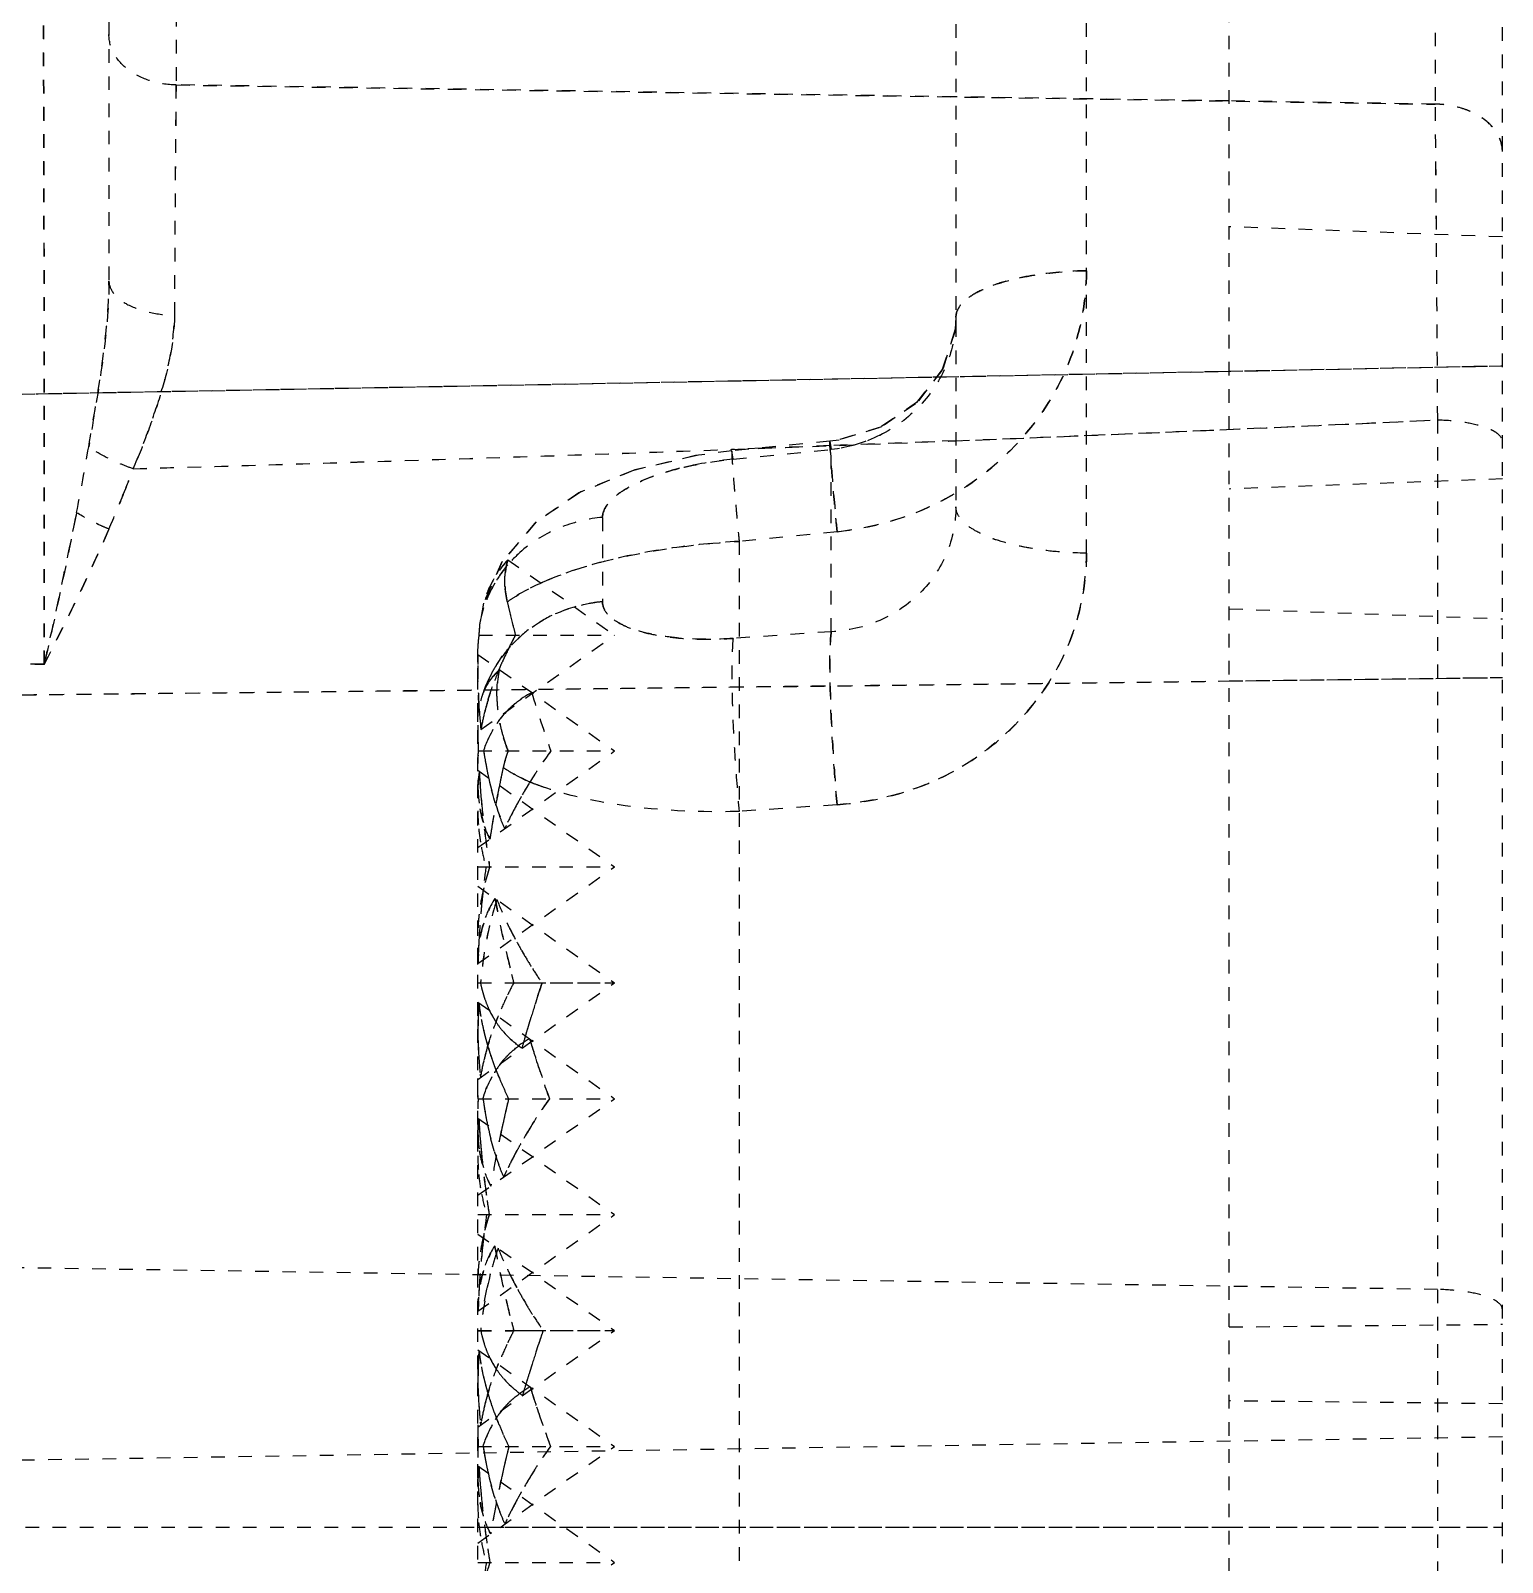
# Model space of a CAD drawing. Header units: millimetres. Extents: x 2089 to 2530, y 1631 to 2074.
# Drawn here: x 2415.06 to 2425.89, y 1901.31 to 1912.58 of the extents above; entities that cross this region are included whole.
import ezdxf

# ---------------------------------------------------------------- set-up
doc = ezdxf.new("R2010")
doc.units = ezdxf.units.MM
doc.linetypes.add('HIDDEN', pattern=[0.2, 0.1, -0.1])
doc.layers.add('DEFAULT_2', color=8, linetype='HIDDEN')

msp = doc.modelspace()

# ---------------------------------------------------------------- linework, layer by layer
at = {"layer": 'DEFAULT_2', "color": 8, "linetype": 'HIDDEN'}
for p, q in [((2425.891, 1788.503), (2425.891, 1954.599)), ((2423.881, 1794.841), (2423.881, 1948.067)), ((2415.64, 1921.042), (2415.64, 1910.736)), ((2422.832, 1908.734), (2422.832, 1920.394)), ((2421.871, 1920.025), (2421.871, 1909.075)), ((2416.134, 1918.71), (2416.134, 1912.179)), ((2425.397, 1918.763), (2425.397, 1912.037)), ((2421.871, 1912.091), (2416.134, 1912.18)), ((2416.134, 1912.179), (2425.397, 1912.037)), ((2423.881, 1912.061), (2421.871, 1912.091)), ((2425.397, 1912.038), (2423.881, 1912.061)), ((2425.891, 1911.061), (2423.881, 1911.136)), ((2421.871, 1910.471), (2421.866, 1910.382)), ((2421.866, 1910.382), (2421.777, 1910.095)), ((2421.777, 1910.095), (2421.589, 1909.847)), ((2423.881, 1910.073), (2425.891, 1910.113)), ((2421.589, 1909.847), (2421.324, 1909.664)), ((2425.415, 1909.715), (2425.414, 1866.436)), ((2421.324, 1909.664), (2421.011, 1909.566)), ((2420.222, 1909.487), (2419.956, 1909.452)), ((2420.944, 1909.557), (2420.222, 1909.487)), ((2420.44, 1909.506), (2420.222, 1909.498)), ((2420.232, 1909.425), (2420.222, 1909.487)), ((2420.232, 1909.425), (2420.954, 1909.496)), ((2420.945, 1909.525), (2420.44, 1909.506)), ((2421.011, 1909.566), (2420.944, 1909.557)), ((2420.944, 1909.557), (2420.954, 1909.496)), ((2421.871, 1909.561), (2420.945, 1909.525)), ((2420.954, 1908.156), (2420.954, 1909.496)), ((2419.956, 1909.452), (2419.491, 1909.34)), ((2419.491, 1909.34), (2419.098, 1909.178)), ((2425.891, 1909.281), (2423.881, 1909.206)), ((2419.098, 1909.178), (2418.78, 1908.96)), ((2418.774, 1908.956), (2418.531, 1908.669)), ((2419.271, 1908.997), (2419.271, 1908.377)), ((2420.997, 1908.891), (2420.276, 1908.821)), ((2420.276, 1908.821), (2420.276, 1879.59)), ((2418.534, 1908.674), (2418.396, 1908.366)), ((2418.528, 1908.665), (2418.396, 1908.366)), ((2418.575, 1908.686), (2419.359, 1908.131)), ((2418.396, 1908.366), (2418.37, 1908.228)), ((2423.881, 1908.325), (2425.891, 1908.251)), ((2418.361, 1908.131), (2419.359, 1908.131)), ((2418.377, 1907.437), (2419.359, 1908.131)), ((2420.954, 1908.156), (2420.232, 1908.107)), ((2418.354, 1880.331), (2418.354, 1908.032)), ((2418.354, 1907.989), (2419.359, 1907.279)), ((2418.354, 1907.964), (2418.354, 1907.989)), ((2406.294, 1907.942), (2415.164, 1907.917)), ((2415.164, 1907.917), (2413.866, 1907.921)), ((2418.354, 1907.94), (2418.354, 1907.915)), ((2423.881, 1907.794), (2425.891, 1907.819)), ((2418.354, 1906.568), (2419.359, 1907.279)), ((2418.357, 1907.279), (2419.359, 1907.279)), ((2418.354, 1907.137), (2419.359, 1906.426)), ((2420.997, 1906.883), (2420.276, 1906.834)), ((2418.354, 1905.715), (2419.359, 1906.426)), ((2418.354, 1906.426), (2419.359, 1906.426)), ((2418.354, 1906.284), (2419.359, 1905.573)), ((2418.352, 1905.574), (2418.618, 1905.574)), ((2418.354, 1904.862), (2419.359, 1905.573)), ((2418.354, 1905.573), (2419.359, 1905.573)), ((2418.618, 1905.574), (2418.687, 1905.574)), ((2418.354, 1905.431), (2419.359, 1904.72)), ((2418.354, 1904.82), (2418.354, 1904.87)), ((2418.354, 1904.82), (2418.354, 1904.87)), ((2418.354, 1904.793), (2418.354, 1904.82)), ((2418.354, 1904.77), (2418.354, 1904.82)), ((2418.354, 1904.77), (2418.354, 1904.793)), ((2418.356, 1904.72), (2418.354, 1904.77)), ((2418.354, 1904.01), (2419.359, 1904.72)), ((2418.354, 1904.72), (2419.359, 1904.72)), ((2418.354, 1904.578), (2419.359, 1903.868)), ((2418.354, 1903.157), (2419.359, 1903.868)), ((2418.354, 1903.868), (2419.359, 1903.868)), ((2418.354, 1903.725), (2419.359, 1903.015)), ((2425.415, 1903.317), (2406.294, 1903.609)), ((2418.367, 1903.386), (2418.366, 1903.366)), ((2423.881, 1903.041), (2425.891, 1903.061)), ((2418.354, 1902.304), (2419.359, 1903.015)), ((2418.354, 1903.015), (2419.359, 1903.015)), ((2418.355, 1903.015), (2418.619, 1903.015)), ((2418.619, 1903.015), (2418.687, 1903.015)), ((2418.354, 1902.873), (2419.359, 1902.162)), ((2425.891, 1902.476), (2423.881, 1902.497)), ((2425.891, 1902.232), (2406.796, 1901.931)), ((2418.354, 1901.451), (2419.359, 1902.162)), ((2418.354, 1902.162), (2419.359, 1902.162)), ((2418.354, 1902.02), (2419.359, 1901.309)), ((2412.826, 1901.567), (2425.891, 1901.567)), ((2412.826, 1901.567), (2418.354, 1901.567)), ((2418.354, 1901.567), (2418.405, 1901.567)), ((2418.405, 1901.567), (2418.448, 1901.567)), ((2418.448, 1901.567), (2418.554, 1901.567)), ((2418.554, 1901.567), (2423.881, 1901.567)), ((2423.881, 1901.567), (2425.891, 1901.567)), ((2418.354, 1900.599), (2419.359, 1901.309)), ((2418.354, 1901.309), (2419.359, 1901.309))]:
    msp.add_line(p, q, dxfattribs=at)
for points in [[(2421.871, 1910.471), (2421.864, 1910.363), (2421.768, 1910.077), (2421.573, 1909.832), (2421.304, 1909.655), (2420.989, 1909.563), (2420.944, 1909.557)], [(2419.977, 1909.455), (2419.509, 1909.346), (2419.112, 1909.185), (2418.784, 1908.964), (2418.534, 1908.674)]]:
    msp.add_lwpolyline(points, dxfattribs=at)
for centre, radius, start, end in [((2927.253, 1907.734), 511.139, 179.50163, 179.69158), ((2850.124, 1908.276), 434.008, 179.48472, 179.70854), ((1788.818, 1906.087), 636.608, 0.326538, 0.535569), ((1890.07, 1906.855), 535.353, 0.30612, 0.5547), ((2315.336, 7402.631), 5493.631, 270.953926, 271.153111), ((2315.388, 7398.852), 5489.851, 270.969775, 271.13238), ((2401.344, 2423.681), 514.53, 271.61199, 272.68138), ((2408.343, 2265.872), 356.566, 272.49445, 272.74423), ((2401.097, 2432.762), 523.613, 272.27376, 272.4918), ((2395.37, 1912.968), 20.415, 348.8852, 350.2675), ((2395.483, 1912.947), 20.3, 348.8826, 350.2728), ((2399.518, 2480.737), 571.614, 271.63404, 272.07564), ((2408.743, 1911.954), 7.538, 338.3788, 339.8278), ((2408.767, 1911.945), 7.512, 338.3759, 339.8303), ((2407.375, 1912.5), 9.01, 336.5321, 338.3604), ((2407.389, 1912.495), 8.996, 336.5243, 338.3557), ((2419.165, 1908.143), 0.801, 137.4234, 149.8616), ((2419.308, 1908.021), 0.965, 130.9988, 141.8083), ((2419.287, 1908.037), 0.938, 141.7633, 149.5757), ((2419.259, 1908.054), 0.906, 149.5626, 168.911), ((2419.149, 1908.154), 0.782, 149.9473, 164.2974), ((2428.423, 1910.653), 10.112, 193.0123, 193.4876), ((2428.108, 1910.581), 9.789, 193.0136, 193.9968), ((2421.559, 1907.898), 3.207, 174.1029, 174.68), ((2428.082, 1910.575), 9.762, 193.5091, 194.4974), ((2419.016, 1908.029), 0.662, 171.082, 174.0176), ((2421.471, 1907.907), 3.118, 174.6873, 175.8724), ((2421.487, 1907.906), 3.134, 175.2773, 175.8691), ((2421.454, 1907.909), 3.101, 174.6853, 175.2813), ((2421.283, 1906.702), 3.013, 151.6834, 153.9339), ((2421.262, 1906.713), 2.989, 152.1854, 153.9395), ((2419.322, 1907.395), 0.978, 127.676, 138.1637), ((2428.365, 1910.646), 10.054, 194.0057, 194.486), ((2421.359, 1906.662), 3.099, 151.6962, 152.1931), ((2418.997, 1908.03), 0.643, 173.9786, 176.9392), ((2418.983, 1908.032), 0.629, 173.934, 179.966), ((2418.969, 1908.032), 0.615, 176.9729, 180.0057), ((2418.953, 1907.955), 0.6, 176.8162, 180.0076), ((2420.747, 1907.932), 2.393, 178.6361, 179.8052), ((2419.336, 1907.381), 0.998, 138.1143, 145.863), ((2421.053, 1906.814), 2.757, 153.9206, 157.0245), ((2421.104, 1906.79), 2.813, 153.938, 155.8236), ((2422.154, 1907.92), 3.801, 179.3279, 180.0664), ((2419.293, 1907.407), 0.948, 149.0643, 151.9795), ((2419.317, 1907.393), 0.975, 145.8658, 149.0647), ((2418.854, 1907.506), 0.504, 132.7067, 135.845), ((2420.972, 1906.85), 2.669, 155.8296, 157.0273), ((2381.85, 5199.131), 3291.606, 270.455218, 270.766628), ((2367.11, 6486.881), 4579.439, 270.534263, 270.71031), ((2418.84, 1907.52), 0.484, 135.838, 140.5142), ((2418.898, 1907.502), 0.544, 156.5385, 164.6113), ((2420.36, 1907.07), 2.017, 163.0384, 165.9246), ((2428.594, 1910.711), 10.292, 196.9606, 199.482), ((2422.378, 1907.854), 4.023, 183.7788, 185.9431), ((2420.143, 1907.124), 1.794, 165.9033, 169.9359), ((2419.074, 1907.086), 0.702, 137.7703, 148.0594), ((2419.068, 1907.091), 0.694, 132.722, 137.7308), ((2423.883, 1907.47), 5.529, 180.0057, 181.319), ((2423.702, 1907.469), 5.349, 179.9977, 180.3476), ((2423.858, 1907.47), 5.504, 180.3475, 180.6637), ((2420.05, 1907.142), 1.699, 169.1183, 169.9805), ((2419.683, 1907.724), 1.192, 191.6921, 196.6633), ((2423.985, 1907.472), 5.632, 180.6639, 181.3119), ((2424.176, 1907.476), 5.822, 181.3125, 181.9454), ((2419.76, 1907.746), 1.272, 196.6306, 198.6358), ((2419.812, 1907.764), 1.327, 198.6411, 201.4436), ((2419.665, 1907.185), 1.312, 177.2816, 178.6226), ((2419.641, 1907.186), 1.287, 177.2676, 179.9824), ((2419.617, 1907.187), 1.264, 178.6211, 179.9952), ((2419.717, 1907.183), 1.364, 175.9733, 177.2796), ((2421.477, 1907.743), 3.115, 188.5668, 190.0937), ((2419.367, 1906.977), 0.845, 162.0506, 167.7131), ((2419.396, 1906.969), 0.876, 162.1009, 164.8599), ((2419.449, 1906.951), 0.932, 159.4495, 162.1022), ((2421.941, 1905.051), 3.777, 143.8582, 147.7107), ((2421.961, 1905.037), 3.801, 143.8587, 146.5474), ((2424.82, 1907.506), 6.468, 183.3398, 184.0504), ((2425.026, 1907.52), 6.673, 183.3573, 185.3201), ((2421.255, 1907.703), 2.889, 190.0993, 191.2534), ((2421.074, 1907.667), 2.705, 191.2508, 192.704), ((2428.005, 1905.106), 9.684, 167.7716, 168.8501), ((2427.963, 1905.115), 9.641, 168.145, 168.6317), ((2428.18, 1905.069), 9.863, 167.777, 168.1455), ((2419.338, 1906.984), 0.816, 164.8533, 167.7514), ((2419.269, 1908.304), 1.361, 243.0608, 246.6774), ((2421.746, 1905.179), 3.543, 147.3872, 148.2589), ((2421.819, 1905.132), 3.63, 146.561, 147.3875), ((2419.535, 1907.047), 1.181, 179.974, 183.4997), ((2419.425, 1907.04), 1.071, 183.4898, 187.8236), ((2425.048, 1907.522), 6.696, 184.0499, 184.664), ((2425.277, 1907.541), 6.926, 184.6641, 185.298), ((2427.57, 1905.192), 9.24, 168.853, 169.9603), ((2427.558, 1905.195), 9.229, 168.8518, 169.9607), ((2427.788, 1905.15), 9.463, 168.6326, 168.8561), ((2421.603, 1905.266), 3.376, 147.7328, 151.1048), ((2421.622, 1905.255), 3.398, 148.2514, 150.1882), ((2419.361, 1908.514), 1.59, 246.621, 248.049), ((2419.438, 1908.706), 1.796, 248.0693, 250.4931), ((2425.679, 1907.58), 7.33, 185.311, 187.1553), ((2425.644, 1907.576), 7.294, 185.3069, 187.1601), ((2421.307, 1905.431), 3.037, 151.1123, 155.1246), ((2421.402, 1905.379), 3.145, 151.1304, 152.297), ((2421.495, 1905.328), 3.251, 150.1955, 151.1318), ((2419.697, 1906.839), 1.343, 180.0771, 185.635), ((2427.133, 1905.269), 8.797, 169.9577, 171.0971), ((2427.271, 1905.246), 8.937, 169.9632, 170.4822), ((2421.245, 1905.461), 2.968, 152.2851, 154.665), ((2419.931, 1906.862), 1.578, 185.6303, 190.659), ((2426.253, 1907.653), 7.908, 187.1634, 188.9266), ((2426.233, 1907.65), 7.888, 187.1568, 188.9247), ((2427.029, 1905.286), 8.691, 170.4818, 171.1016), ((2421.117, 1905.522), 2.826, 154.6802, 155.1933), ((2420.198, 1906.912), 1.85, 190.6528, 195.2367), ((2426.053, 1905.424), 7.705, 172.529, 173.8516), ((2420.517, 1905.758), 2.181, 162.1752, 162.7887), ((2420.359, 1905.806), 2.016, 162.7455, 166.6461), ((2425.213, 1905.509), 6.861, 174.2489, 176.3641), ((2425.685, 1905.464), 7.335, 173.8577, 174.3952), ((2425.709, 1905.462), 7.359, 173.8587, 174.2692), ((2420.203, 1905.844), 1.855, 166.6898, 167.4471), ((2427.288, 1907.83), 8.959, 190.5228, 193.2201), ((2427.175, 1907.808), 8.843, 190.5184, 191.8767), ((2425.188, 1905.511), 6.836, 174.3779, 176.3664), ((2420.677, 1905.471), 2.297, 162.517, 166.7991), ((2420.437, 1905.544), 2.046, 161.7482, 162.4434), ((2420.997, 1907.182), 2.694, 201.7238, 205.6489), ((2421.21, 1905.346), 2.845, 166.8026, 170.9901), ((2427.505, 1907.878), 9.181, 191.8758, 193.1993), ((2421.198, 1907.276), 2.917, 205.6063, 206.3116), ((2421.454, 1907.407), 3.204, 206.3836, 210.5402), ((2421.334, 1907.344), 3.069, 206.3289, 208.6555), ((2424.423, 1905.559), 6.07, 176.363, 178.5166), ((2424.492, 1905.555), 6.139, 176.6074, 177.8817), ((2424.772, 1905.54), 6.42, 176.3849, 176.6151), ((2421.527, 1907.449), 3.288, 208.6505, 210.5426), ((2419.554, 1905.782), 1.201, 179.9685, 181.0339), ((2419.546, 1905.782), 1.192, 179.9781, 183.1477), ((2419.532, 1905.781), 1.179, 181.0178, 183.1573), ((2424.162, 1905.568), 5.808, 177.8878, 178.5373), ((2421.856, 1905.243), 3.498, 170.9724, 174.5783), ((2427.782, 1907.942), 9.465, 193.1986, 194.4973), ((2427.745, 1907.933), 9.426, 193.1969, 194.1139), ((2421.7, 1907.551), 3.489, 210.5266, 212.4744), ((2427.866, 1907.964), 9.552, 194.1128, 194.4945), ((2421.869, 1907.659), 3.69, 212.4735, 214.4229), ((2419.265, 1905.748), 0.909, 191.0941, 195.915), ((2421.271, 1904.181), 2.996, 152.3177, 154.4911), ((2428.985, 1902.19), 10.708, 161.9242, 163.3797), ((2429.054, 1902.168), 10.781, 161.5869, 162.4808), ((2429.083, 1902.158), 10.81, 161.5871, 161.9264), ((2423.081, 1905.149), 4.727, 176.6543, 180.0661), ((2422.814, 1905.162), 4.46, 176.6135, 177.7992), ((2419.951, 1905.598), 1.599, 186.1955, 190.5158), ((2419.201, 1905.73), 0.842, 195.9272, 200.1528), ((2419.149, 1905.711), 0.787, 200.1506, 205.0648), ((2421.038, 1904.292), 2.738, 154.4748, 157.7013), ((2428.958, 1902.198), 10.679, 162.4801, 163.3808), ((2423.222, 1905.147), 4.868, 177.8096, 180.0355), ((2423.242, 1905.298), 4.888, 179.9831, 181.6922), ((2420.164, 1905.637), 1.815, 190.497, 193.8224), ((2419.114, 1905.695), 0.749, 205.0847, 208.523), ((2419.093, 1905.683), 0.724, 208.5205, 213.1106), ((2419.073, 1905.67), 0.701, 213.1098, 220.2599), ((2420.35, 1905.682), 2.007, 193.8117, 196.44), ((2420.295, 1905.668), 1.95, 193.8024, 194.7516), ((2420.381, 1905.691), 2.039, 194.7571, 196.4274), ((2428.805, 1902.244), 10.52, 163.381, 164.2936), ((2428.757, 1902.257), 10.47, 163.8419, 164.2945), ((2428.842, 1902.233), 10.559, 163.3815, 163.8419), ((2422.765, 1905.284), 4.412, 181.6892, 183.5245), ((2420.334, 1904.542), 1.989, 163.7759, 166.7917), ((2420.586, 1905.753), 2.253, 196.4659, 200.3904), ((2420.53, 1905.735), 2.195, 196.4388, 198.9186), ((2428.228, 1908.065), 9.927, 197.0056, 199.6885), ((2428.203, 1908.057), 9.901, 197.0057, 197.2916), ((2428.217, 1908.062), 9.916, 197.2917, 197.9045), ((2422.3, 1905.255), 3.945, 183.5224, 185.5144), ((2420.117, 1904.592), 1.767, 166.774, 170.7533), ((2420.681, 1905.786), 2.354, 198.9068, 200.3411), ((2419.08, 1904.543), 0.708, 140.5564, 149.4883), ((2420.904, 1905.871), 2.593, 200.3815, 204.3482), ((2420.777, 1905.822), 2.457, 200.3478, 201.3099), ((2419.068, 1904.552), 0.694, 134.2032, 140.5193), ((2428.241, 1908.069), 9.942, 197.9038, 199.6868), ((2420.858, 1905.853), 2.543, 201.31, 202.292), ((2420.986, 1905.906), 2.681, 202.3011, 204.3154), ((2419.686, 1904.645), 1.332, 176.7501, 178.8874), ((2419.706, 1904.644), 1.352, 176.7582, 177.816), ((2421.472, 1905.16), 3.111, 188.1232, 189.3513), ((2427.937, 1902.467), 9.624, 166.4568, 167.7921), ((2421.151, 1905.981), 2.863, 204.3122, 206.1244), ((2428.101, 1902.428), 9.792, 166.4624, 166.7571), ((2421.928, 1902.53), 3.753, 144.2922, 148.0732), ((2421.978, 1902.496), 3.813, 144.3098, 146.8371), ((2419.646, 1904.646), 1.292, 177.8077, 179.9884), ((2419.626, 1904.646), 1.273, 178.8956, 179.9969), ((2421.25, 1905.123), 2.887, 189.3491, 190.8214), ((2427.978, 1902.457), 9.666, 166.7568, 167.1884), ((2419.542, 1904.511), 1.189, 179.9695, 183.7633), ((2424.671, 1904.914), 6.319, 183.0966, 185.1701), ((2424.412, 1904.898), 6.059, 183.0802, 183.6469), ((2424.615, 1904.911), 6.263, 183.6478, 184.3584), ((2421.044, 1905.084), 2.677, 190.8219, 192.3376), ((2427.442, 1902.574), 9.118, 167.7916, 169.2423), ((2427.475, 1902.567), 9.151, 167.7937, 169.1628), ((2427.735, 1902.512), 9.417, 167.6102, 167.7994), ((2427.836, 1902.489), 9.52, 167.1884, 167.6097), ((2421.613, 1902.726), 3.381, 148.0742, 151.5781), ((2421.674, 1902.69), 3.452, 147.8381, 150.4746), ((2421.834, 1902.591), 3.641, 146.8482, 147.8531), ((2419.427, 1904.503), 1.074, 183.757, 188.1369), ((2424.873, 1904.931), 6.521, 184.3591, 185.1593), ((2421.506, 1902.786), 3.258, 150.4891, 151.6059), ((2425.26, 1904.967), 6.91, 185.1683, 187.1282), ((2425.224, 1904.963), 6.873, 185.1631, 187.1335), ((2426.936, 1902.67), 8.602, 169.1601, 170.5803), ((2421.307, 1902.893), 3.033, 151.5877, 155.6238), ((2421.289, 1902.901), 3.013, 152.3208, 154.6152), ((2421.424, 1902.831), 3.165, 151.6078, 152.3339), ((2419.964, 1904.326), 1.612, 185.8132, 190.9814), ((2421.139, 1902.973), 2.847, 154.6267, 155.6911), ((2425.897, 1905.048), 7.552, 187.1423, 188.9949), ((2425.717, 1905.023), 7.37, 187.1216, 188.2102), ((2420.247, 1904.381), 1.9, 190.9744, 195.6711), ((2426.087, 1905.076), 7.744, 188.2077, 188.9785), ((2420.367, 1903.257), 2.024, 163.0624, 166.9534), ((2425.885, 1902.831), 7.538, 172.0959, 173.1605), ((2420.526, 1903.21), 2.189, 162.5266, 163.1057), ((2425.52, 1902.875), 7.171, 173.1618, 174.0159), ((2425.536, 1902.873), 7.188, 173.1631, 173.9251), ((2420.211, 1903.294), 1.863, 166.9975, 167.7048), ((2424.994, 1902.929), 6.643, 173.9063, 176.0496), ((2424.977, 1902.93), 6.625, 173.9996, 176.0512), ((2426.907, 1905.223), 8.577, 190.649, 193.4766), ((2426.792, 1905.2), 8.46, 190.644, 192.0686), ((2420.305, 1902.981), 1.912, 160.4865, 161.8332), ((2421.055, 1904.658), 2.755, 202.1378, 205.6282), ((2420.536, 1902.908), 2.154, 161.8906, 165.8709), ((2424.226, 1902.981), 5.873, 176.0476, 178.2705), ((2427.127, 1905.272), 8.802, 192.0675, 193.4536), ((2421.254, 1904.752), 2.975, 205.5958, 206.5851), ((2421.519, 1904.889), 3.273, 206.6475, 210.6805), ((2421.394, 1904.822), 3.132, 206.5945, 208.6939), ((2424.319, 1902.976), 5.966, 176.2457, 177.5211), ((2421.583, 1904.925), 3.347, 208.6925, 210.6674), ((2419.59, 1903.234), 1.237, 179.9963, 181.1813), ((2419.552, 1903.234), 1.198, 179.9708, 183.5976), ((2419.533, 1903.233), 1.179, 181.1712, 183.6133), ((2423.985, 1902.991), 5.631, 177.5264, 178.2916), ((2421.635, 1902.682), 3.277, 170.3374, 174.1661), ((2427.408, 1905.339), 9.092, 193.4529, 194.8114), ((2427.369, 1905.329), 9.052, 193.4509, 194.4042), ((2421.756, 1905.028), 3.549, 210.667, 212.473), ((2427.494, 1905.361), 9.18, 194.4029, 194.8083), ((2421.922, 1905.134), 3.745, 212.4737, 214.4584), ((2419.263, 1903.197), 0.906, 191.5936, 196.5204), ((2419.199, 1903.178), 0.84, 196.5353, 200.6544), ((2421.304, 1901.615), 3.028, 152.4737, 154.6345), ((2428.62, 1899.657), 10.346, 161.4393, 162.9129), ((2428.691, 1899.633), 10.421, 161.0666, 161.987), ((2428.719, 1899.624), 10.45, 161.0668, 161.4417), ((2422.851, 1902.583), 4.497, 176.3874, 180.0598), ((2422.574, 1902.597), 4.221, 176.3364, 177.6182), ((2419.984, 1903.05), 1.632, 186.4625, 190.6742), ((2419.149, 1903.159), 0.787, 200.6511, 205.555), ((2419.113, 1903.142), 0.747, 205.5719, 209.5666), ((2421.072, 1901.725), 2.771, 154.6196, 157.7621), ((2428.594, 1899.665), 10.318, 161.9863, 162.914), ((2422.998, 1902.58), 4.644, 177.6347, 180.0259), ((2423.013, 1902.74), 4.659, 179.9818, 181.7737), ((2420.198, 1903.09), 1.85, 190.6569, 193.9394), ((2419.093, 1903.131), 0.723, 209.5714, 213.3404), ((2419.074, 1903.119), 0.701, 213.334, 220.7157), ((2428.44, 1899.712), 10.158, 162.9142, 163.8546), ((2428.475, 1899.702), 10.194, 162.9147, 163.4211), ((2422.546, 1902.725), 4.193, 181.7704, 183.6977), ((2420.386, 1903.136), 2.043, 193.928, 196.4699), ((2420.327, 1903.121), 1.982, 193.919, 194.7105), ((2420.412, 1903.143), 2.07, 194.7175, 196.4592), ((2428.39, 1899.727), 10.106, 163.4212, 163.8556), ((2427.87, 1905.469), 9.571, 197.4393, 200.2127), ((2427.841, 1905.46), 9.541, 197.4393, 197.6988), ((2420.377, 1901.972), 2.033, 163.768, 166.4123), ((2420.622, 1903.207), 2.29, 196.4964, 200.3901), ((2420.564, 1903.189), 2.229, 196.4689, 198.878), ((2420.716, 1903.24), 2.39, 198.8675, 200.3417), ((2419.069, 1901.99), 0.694, 133.8615, 139.7124), ((2427.857, 1905.465), 9.558, 197.6989, 198.3688), ((2422.093, 1902.696), 3.738, 183.6954, 185.7912), ((2420.159, 1902.023), 1.809, 166.3827, 170.6123), ((2419.081, 1901.981), 0.709, 139.7533, 149.1537), ((2420.942, 1903.326), 2.631, 200.38, 204.2733), ((2420.808, 1903.274), 2.487, 200.347, 201.1099), ((2420.876, 1903.3), 2.561, 201.1104, 201.9811), ((2427.886, 1905.474), 9.588, 198.3681, 200.2106), ((2423.449, 1902.321), 5.095, 180.011, 181.7842), ((2423.285, 1902.32), 4.931, 179.9991, 180.6045), ((2423.457, 1902.321), 5.104, 180.6026, 181.1927), ((2421.012, 1903.356), 2.707, 201.9938, 204.2452), ((2421.189, 1903.435), 2.901, 204.2387, 206.0312), ((2419.708, 1902.08), 1.355, 176.5269, 178.8084), ((2419.664, 1902.081), 1.31, 177.6545, 179.9868), ((2423.612, 1902.325), 5.258, 181.1942, 181.772), ((2419.731, 1902.079), 1.378, 176.5356, 177.6635), ((2421.277, 1902.596), 2.916, 188.5686, 189.9846), ((2427.76, 1899.896), 9.453, 166.1304, 166.4478), ((2427.727, 1899.904), 9.419, 166.1304, 166.4454), ((2421.953, 1899.96), 3.774, 144.3086, 148.1208), ((2422.027, 1899.91), 3.863, 144.3407, 146.8819), ((2419.643, 1902.082), 1.289, 178.8177, 179.9964), ((2421.063, 1902.559), 2.699, 189.9851, 191.4426), ((2420.874, 1902.521), 2.506, 191.4419, 193.04), ((2427.504, 1899.957), 9.19, 166.4442, 167.5213), ((2427.453, 1899.969), 9.138, 166.9324, 167.3344), ((2427.596, 1899.936), 9.285, 166.4449, 166.9322), ((2421.887, 1900.002), 3.696, 146.8935, 147.7908), ((2419.552, 1901.95), 1.198, 179.9646, 184.0327), ((2424.437, 1902.366), 6.085, 183.3248, 185.4752), ((2424.187, 1902.35), 5.834, 183.3077, 183.9092), ((2424.396, 1902.365), 6.044, 183.9104, 184.707), ((2427.062, 1900.054), 8.737, 167.5179, 169.0582), ((2427.098, 1900.047), 8.775, 167.5205, 168.9521), ((2427.359, 1899.99), 9.041, 167.3348, 167.5267), ((2421.67, 1900.135), 3.441, 148.1104, 151.4097), ((2421.728, 1900.101), 3.508, 147.7745, 150.485), ((2419.436, 1901.942), 1.082, 184.0376, 188.0233), ((2424.646, 1902.385), 6.294, 184.7068, 185.4633), ((2421.564, 1900.195), 3.319, 150.5013, 151.4347), ((2419.731, 1901.738), 1.377, 180.0802, 185.6989), ((2425.014, 1902.421), 6.664, 185.4734, 187.5053), ((2424.979, 1902.417), 6.629, 185.468, 187.5107), ((2426.564, 1900.151), 8.23, 168.9493, 170.4353), ((2426.553, 1900.153), 8.219, 169.0585, 170.4375), ((2421.345, 1900.312), 3.071, 151.3949, 155.347), ((2421.331, 1900.318), 3.056, 152.4445, 154.625), ((2421.476, 1900.243), 3.219, 151.4342, 152.4547), ((2419.978, 1901.763), 1.626, 185.6932, 190.7641), ((2421.198, 1900.381), 2.909, 154.6366, 155.3889), ((2420.26, 1901.816), 1.913, 190.7573, 195.372), ((2425.634, 1902.505), 7.29, 187.5196, 189.4406), ((2425.467, 1902.48), 7.121, 187.4986, 188.6605), ((2425.825, 1902.534), 7.483, 188.6574, 189.4233), ((2425.448, 1900.323), 7.101, 172.0149, 173.4875)]:
    msp.add_arc(centre, radius, start, end, dxfattribs=at)
for points, knots in [([(2415.164, 1907.917), (2415.165, 1908.824), (2415.163, 1910.524), (2415.161, 1912.223), (2415.156, 1913.016)], [0, 0, 0, 0, 0.533487, 1, 1, 1, 1]), ([(2415.156, 1913.016), (2415.161, 1912.223), (2415.163, 1910.523), (2415.164, 1908.823), (2415.164, 1907.917)], [0, 0, 0, 0, 0.466517, 1, 1, 1, 1]), ([(2416.134, 1912.179), (2416.07, 1912.18), (2415.945, 1912.199), (2415.783, 1912.277), (2415.669, 1912.398), (2415.64, 1912.501), (2415.64, 1912.549)], [0, 0, 0, 0, 0.284096, 0.549195, 0.785853, 1, 1, 1, 1]), ([(2425.891, 1911.69), (2425.891, 1911.736), (2425.861, 1911.834), (2425.746, 1911.946), (2425.585, 1912.019), (2425.461, 1912.037), (2425.397, 1912.037)], [0, 0, 0, 0, 0.206915, 0.441127, 0.709455, 1, 1, 1, 1]), ([(2425.891, 1911.69), (2425.891, 1911.733), (2425.864, 1911.826), (2425.759, 1911.935), (2425.61, 1912.009), (2425.495, 1912.032), (2425.435, 1912.036)], [0, 0, 0, 0, 0.207585, 0.441085, 0.708973, 1, 1, 1, 1]), ([(2420.997, 1908.892), (2421.243, 1908.918), (2421.729, 1909.049), (2422.331, 1909.489), (2422.739, 1910.099), (2422.83, 1910.578), (2422.832, 1910.812)], [0, 0, 0, 0, 0.256451, 0.50952, 0.757202, 1, 1, 1, 1]), ([(2422.832, 1910.812), (2422.83, 1910.578), (2422.739, 1910.099), (2422.331, 1909.489), (2421.729, 1909.048), (2421.243, 1908.918), (2420.997, 1908.891)], [0, 0, 0, 0, 0.242795, 0.490462, 0.743546, 1, 1, 1, 1]), ([(2421.871, 1910.471), (2421.871, 1910.491), (2421.885, 1910.539), (2421.941, 1910.602), (2422.031, 1910.659), (2422.154, 1910.711), (2422.304, 1910.754), (2422.533, 1910.797), (2422.712, 1910.81), (2422.832, 1910.812)], [0, 0, 0, 0, 0.057762, 0.131513, 0.229892, 0.354138, 0.501495, 0.664267, 1, 1, 1, 1]), ([(2422.832, 1910.812), (2422.712, 1910.81), (2422.533, 1910.797), (2422.305, 1910.754), (2422.154, 1910.712), (2422.032, 1910.659), (2421.941, 1910.602), (2421.885, 1910.539), (2421.871, 1910.491), (2421.871, 1910.471)], [0, 0, 0, 0, 0.335709, 0.498473, 0.645829, 0.770081, 0.868471, 0.942233, 1, 1, 1, 1]), ([(2415.64, 1910.736), (2415.64, 1910.539), (2415.598, 1910.129), (2415.527, 1909.726), (2415.491, 1909.516)], [0, 0, 0, 0, 0.481266, 1, 1, 1, 1]), ([(2415.491, 1909.517), (2415.527, 1909.726), (2415.598, 1910.13), (2415.64, 1910.539), (2415.64, 1910.736)], [0, 0, 0, 0, 0.518703, 1, 1, 1, 1]), ([(2415.64, 1910.736), (2415.64, 1910.703), (2415.675, 1910.626), (2415.788, 1910.551), (2415.942, 1910.499), (2416.059, 1910.486), (2416.122, 1910.485)], [0, 0, 0, 0, 0.172418, 0.396768, 0.679823, 1, 1, 1, 1]), ([(2415.818, 1909.355), (2415.858, 1909.448), (2415.932, 1909.635), (2416.028, 1909.917), (2416.101, 1910.199), (2416.12, 1910.391), (2416.122, 1910.485)], [0, 0, 0, 0, 0.258406, 0.51203, 0.75944, 1, 1, 1, 1]), ([(2416.122, 1910.484), (2416.121, 1910.293), (2416.058, 1910.005), (2415.932, 1909.635), (2415.859, 1909.448), (2415.818, 1909.355)], [0, 0, 0, 0, 0.48737, 0.74128, 1, 1, 1, 1]), ([(2421.871, 1910.47), (2421.871, 1910.353), (2421.823, 1910.112), (2421.621, 1909.803), (2421.319, 1909.581), (2421.077, 1909.51), (2420.954, 1909.496)], [0, 0, 0, 0, 0.242958, 0.491334, 0.744606, 1, 1, 1, 1]), ([(2425.415, 1909.715), (2425.476, 1909.714), (2425.591, 1909.705), (2425.724, 1909.678), (2425.809, 1909.644), (2425.861, 1909.614), (2425.891, 1909.578), (2425.891, 1909.554)], [0, 0, 0, 0, 0.350456, 0.650554, 0.770847, 0.868189, 1, 1, 1, 1]), ([(2415.818, 1909.355), (2415.787, 1909.366), (2415.673, 1909.409), (2415.563, 1909.465), (2415.491, 1909.517)], [0, 0, 0, 0, 0.268608, 1, 1, 1, 1]), ([(2415.818, 1909.355), (2415.787, 1909.366), (2415.674, 1909.409), (2415.563, 1909.465), (2415.491, 1909.517)], [0, 0, 0, 0, 0.26862, 1, 1, 1, 1]), ([(2420.222, 1909.487), (2420.221, 1909.487), (2420.222, 1909.481), (2420.221, 1909.473), (2420.222, 1909.457), (2420.223, 1909.436), (2420.225, 1909.408), (2420.229, 1909.36), (2420.234, 1909.286), (2420.243, 1909.186), (2420.253, 1909.071), (2420.264, 1908.948), (2420.272, 1908.864), (2420.276, 1908.821)], [0, 0, 0, 0, 0.0049, 0.018836, 0.041896, 0.074079, 0.115375, 0.165761, 0.291703, 0.445383, 0.619702, 0.80717, 1, 1, 1, 1]), ([(2420.222, 1909.487), (2420.221, 1909.487), (2420.222, 1909.481), (2420.221, 1909.473), (2420.222, 1909.457), (2420.223, 1909.436), (2420.225, 1909.408), (2420.229, 1909.36), (2420.234, 1909.286), (2420.243, 1909.186), (2420.253, 1909.071), (2420.264, 1908.948), (2420.272, 1908.864), (2420.276, 1908.821)], [0, 0, 0, 0, 0.004899, 0.018835, 0.041894, 0.074077, 0.115374, 0.16576, 0.291703, 0.445384, 0.619705, 0.807172, 1, 1, 1, 1]), ([(2420.997, 1908.892), (2420.993, 1908.934), (2420.986, 1909.019), (2420.974, 1909.142), (2420.964, 1909.256), (2420.956, 1909.357), (2420.95, 1909.43), (2420.947, 1909.478), (2420.945, 1909.506), (2420.944, 1909.527), (2420.942, 1909.544), (2420.944, 1909.551), (2420.942, 1909.557), (2420.944, 1909.557)], [0, 0, 0, 0, 0.192863, 0.380363, 0.554709, 0.708405, 0.834347, 0.884725, 0.92601, 0.958178, 0.981217, 0.995129, 1, 1, 1, 1]), ([(2420.944, 1909.557), (2420.942, 1909.557), (2420.944, 1909.551), (2420.942, 1909.543), (2420.944, 1909.527), (2420.945, 1909.506), (2420.947, 1909.478), (2420.95, 1909.43), (2420.956, 1909.357), (2420.964, 1909.256), (2420.974, 1909.142), (2420.986, 1909.019), (2420.993, 1908.934), (2420.997, 1908.891)], [0, 0, 0, 0, 0.004897, 0.018831, 0.04189, 0.074074, 0.115372, 0.165759, 0.291705, 0.445388, 0.619709, 0.807175, 1, 1, 1, 1]), ([(2420.232, 1909.425), (2420.108, 1909.413), (2419.876, 1909.376), (2419.608, 1909.294), (2419.437, 1909.206), (2419.33, 1909.131), (2419.271, 1909.049), (2419.271, 1908.997)], [0, 0, 0, 0, 0.340664, 0.637795, 0.759516, 0.859919, 1, 1, 1, 1]), ([(2419.271, 1908.997), (2419.271, 1909.034), (2419.301, 1909.094), (2419.366, 1909.156), (2419.468, 1909.227), (2419.637, 1909.302), (2419.786, 1909.346), (2419.869, 1909.366)], [0, 0, 0, 0, 0.150633, 0.249252, 0.366348, 0.653553, 1, 1, 1, 1]), ([(2419.869, 1909.366), (2419.898, 1909.373), (2420.018, 1909.399), (2420.14, 1909.416), (2420.232, 1909.425)], [0, 0, 0, 0, 0.243451, 1, 1, 1, 1]), ([(2415.164, 1907.917), (2415.207, 1908.1), (2415.287, 1908.472), (2415.365, 1908.844), (2415.402, 1909.032)], [0, 0, 0, 0, 0.496072, 1, 1, 1, 1]), ([(2415.402, 1909.032), (2415.383, 1908.938), (2415.308, 1908.565), (2415.228, 1908.194), (2415.164, 1907.917)], [0, 0, 0, 0, 0.252814, 1, 1, 1, 1]), ([(2415.64, 1908.911), (2415.619, 1908.92), (2415.537, 1908.955), (2415.458, 1908.997), (2415.402, 1909.032)], [0, 0, 0, 0, 0.252946, 1, 1, 1, 1]), ([(2415.64, 1908.911), (2415.619, 1908.92), (2415.537, 1908.955), (2415.458, 1908.997), (2415.402, 1909.032)], [0, 0, 0, 0, 0.255945, 1, 1, 1, 1]), ([(2421.871, 1909.075), (2421.871, 1908.959), (2421.824, 1908.722), (2421.621, 1908.423), (2421.317, 1908.218), (2421.076, 1908.162), (2420.954, 1908.156)], [0, 0, 0, 0, 0.244821, 0.491479, 0.743121, 1, 1, 1, 1]), ([(2422.832, 1908.734), (2422.712, 1908.735), (2422.534, 1908.748), (2422.306, 1908.791), (2422.155, 1908.833), (2422.032, 1908.886), (2421.942, 1908.943), (2421.885, 1909.006), (2421.871, 1909.054), (2421.871, 1909.075)], [0, 0, 0, 0, 0.334347, 0.496916, 0.644395, 0.769008, 0.867823, 0.94194, 1, 1, 1, 1]), ([(2419.271, 1908.997), (2419.169, 1908.989), (2418.962, 1908.939), (2418.681, 1908.779), (2418.468, 1908.532), (2418.39, 1908.329), (2418.37, 1908.228)], [0, 0, 0, 0, 0.241412, 0.496832, 0.754531, 1, 1, 1, 1]), ([(2420.276, 1908.821), (2420.101, 1908.811), (2419.765, 1908.777), (2419.293, 1908.685), (2418.894, 1908.558), (2418.664, 1908.442), (2418.571, 1908.376)], [0, 0, 0, 0, 0.294737, 0.56955, 0.808572, 1, 1, 1, 1]), ([(2418.873, 1908.539), (2419.077, 1908.624), (2419.542, 1908.749), (2420.018, 1908.807), (2420.276, 1908.821)], [0, 0, 0, 0, 0.461152, 1, 1, 1, 1]), ([(2422.832, 1908.734), (2422.707, 1908.735), (2422.467, 1908.754), (2422.23, 1908.807), (2422.123, 1908.848)], [0, 0, 0, 0, 0.52287, 1, 1, 1, 1]), ([(2418.575, 1908.686), (2418.513, 1908.618), (2418.445, 1908.512), (2418.405, 1908.396), (2418.396, 1908.366)], [0, 0, 0, 0, 0.745284, 1, 1, 1, 1]), ([(2418.575, 1908.686), (2418.568, 1908.662), (2418.545, 1908.561), (2418.553, 1908.454), (2418.571, 1908.376)], [0, 0, 0, 0, 0.235093, 1, 1, 1, 1]), ([(2420.997, 1906.883), (2421.241, 1906.902), (2421.725, 1907.014), (2422.329, 1907.432), (2422.739, 1908.029), (2422.83, 1908.502), (2422.832, 1908.734)], [0, 0, 0, 0, 0.257195, 0.509365, 0.756189, 1, 1, 1, 1]), ([(2422.832, 1908.734), (2422.83, 1908.502), (2422.739, 1908.029), (2422.329, 1907.433), (2421.725, 1907.013), (2421.241, 1906.902), (2420.997, 1906.883)], [0, 0, 0, 0, 0.243811, 0.490619, 0.742799, 1, 1, 1, 1]), ([(2418.571, 1908.376), (2418.569, 1908.386), (2418.561, 1908.422), (2418.556, 1908.458), (2418.554, 1908.485)], [0, 0, 0, 0, 0.256141, 1, 1, 1, 1]), ([(2418.571, 1908.376), (2418.592, 1908.391), (2418.688, 1908.454), (2418.791, 1908.504), (2418.873, 1908.539)], [0, 0, 0, 0, 0.22453, 1, 1, 1, 1]), ([(2418.399, 1907.718), (2418.46, 1907.901), (2418.705, 1908.228), (2419.084, 1908.361), (2419.271, 1908.377)], [0, 0, 0, 0, 0.505536, 1, 1, 1, 1]), ([(2419.271, 1908.377), (2419.24, 1908.374), (2419.112, 1908.357), (2418.986, 1908.317), (2418.898, 1908.275)], [0, 0, 0, 0, 0.240251, 1, 1, 1, 1]), ([(2419.271, 1908.377), (2419.271, 1908.354), (2419.286, 1908.305), (2419.347, 1908.244), (2419.438, 1908.194), (2419.557, 1908.153), (2419.702, 1908.123), (2419.929, 1908.098), (2420.109, 1908.099), (2420.232, 1908.107)], [0, 0, 0, 0, 0.06327, 0.139089, 0.235603, 0.354463, 0.49419, 0.651544, 1, 1, 1, 1]), ([(2420.232, 1908.107), (2420.109, 1908.099), (2419.929, 1908.098), (2419.702, 1908.123), (2419.557, 1908.153), (2419.438, 1908.194), (2419.347, 1908.244), (2419.286, 1908.305), (2419.271, 1908.354), (2419.271, 1908.377)], [0, 0, 0, 0, 0.348452, 0.505811, 0.645545, 0.76441, 0.860922, 0.936733, 1, 1, 1, 1]), ([(2420.232, 1908.107), (2420.225, 1908.043), (2420.221, 1907.871), (2420.226, 1907.569), (2420.245, 1907.209), (2420.265, 1906.956), (2420.276, 1906.834)], [0, 0, 0, 0, 0.151361, 0.404411, 0.711065, 1, 1, 1, 1]), ([(2420.997, 1906.883), (2420.986, 1907.005), (2420.967, 1907.257), (2420.948, 1907.618), (2420.942, 1907.92), (2420.946, 1908.092), (2420.954, 1908.156)], [0, 0, 0, 0, 0.288932, 0.595584, 0.848634, 1, 1, 1, 1]), ([(2420.954, 1908.156), (2420.946, 1908.092), (2420.942, 1907.92), (2420.948, 1907.618), (2420.967, 1907.257), (2420.986, 1907.005), (2420.997, 1906.883)], [0, 0, 0, 0, 0.151363, 0.404412, 0.711066, 1, 1, 1, 1]), ([(2418.354, 1907.908), (2418.354, 1907.868), (2418.355, 1907.711), (2418.364, 1907.554), (2418.377, 1907.437)], [0, 0, 0, 0, 0.253202, 1, 1, 1, 1]), ([(2418.364, 1907.589), (2418.362, 1907.615), (2418.356, 1907.721), (2418.354, 1907.828), (2418.354, 1907.908)], [0, 0, 0, 0, 0.247908, 1, 1, 1, 1]), ([(2418.43, 1907.658), (2418.436, 1907.678), (2418.461, 1907.756), (2418.491, 1907.834), (2418.515, 1907.891)], [0, 0, 0, 0, 0.245368, 1, 1, 1, 1]), ([(2418.515, 1907.89), (2418.507, 1907.871), (2418.476, 1907.795), (2418.448, 1907.717), (2418.43, 1907.659)], [0, 0, 0, 0, 0.254642, 1, 1, 1, 1]), ([(2418.513, 1907.877), (2418.509, 1907.861), (2418.498, 1907.797), (2418.493, 1907.731), (2418.494, 1907.682)], [0, 0, 0, 0, 0.244057, 1, 1, 1, 1]), ([(2418.494, 1907.682), (2418.494, 1907.699), (2418.495, 1907.764), (2418.503, 1907.829), (2418.513, 1907.877)], [0, 0, 0, 0, 0.256635, 1, 1, 1, 1]), ([(2418.354, 1907.494), (2418.354, 1907.514), (2418.357, 1907.591), (2418.377, 1907.667), (2418.399, 1907.718)], [0, 0, 0, 0, 0.260841, 1, 1, 1, 1]), ([(2418.43, 1907.659), (2418.425, 1907.642), (2418.406, 1907.578), (2418.391, 1907.512), (2418.381, 1907.462)], [0, 0, 0, 0, 0.254545, 1, 1, 1, 1]), ([(2418.75, 1907.709), (2418.666, 1907.664), (2418.513, 1907.542), (2418.425, 1907.368), (2418.397, 1907.279)], [0, 0, 0, 0, 0.504078, 1, 1, 1, 1]), ([(2418.494, 1907.682), (2418.494, 1907.666), (2418.496, 1907.599), (2418.506, 1907.532), (2418.516, 1907.482)], [0, 0, 0, 0, 0.242991, 1, 1, 1, 1]), ([(2418.597, 1907.601), (2418.608, 1907.611), (2418.655, 1907.652), (2418.708, 1907.687), (2418.75, 1907.709)], [0, 0, 0, 0, 0.245803, 1, 1, 1, 1]), ([(2418.354, 1907.494), (2418.354, 1907.507), (2418.355, 1907.559), (2418.364, 1907.61), (2418.374, 1907.646)], [0, 0, 0, 0, 0.25771, 1, 1, 1, 1]), ([(2418.577, 1907.279), (2418.57, 1907.296), (2418.546, 1907.362), (2418.526, 1907.431), (2418.516, 1907.483)], [0, 0, 0, 0, 0.257354, 1, 1, 1, 1]), ([(2418.397, 1907.279), (2418.404, 1907.229), (2418.438, 1907.035), (2418.493, 1906.843), (2418.552, 1906.708)], [0, 0, 0, 0, 0.25532, 1, 1, 1, 1]), ([(2420.276, 1906.834), (2419.932, 1906.825), (2419.442, 1906.851), (2418.864, 1906.992), (2418.631, 1907.095), (2418.541, 1907.157)], [0, 0, 0, 0, 0.578523, 0.815471, 1, 1, 1, 1]), ([(2418.541, 1907.157), (2418.549, 1907.152), (2418.585, 1907.128), (2418.623, 1907.106), (2418.653, 1907.091)], [0, 0, 0, 0, 0.236703, 1, 1, 1, 1]), ([(2418.354, 1907.048), (2418.354, 1907.01), (2418.36, 1906.868), (2418.396, 1906.725), (2418.442, 1906.631)], [0, 0, 0, 0, 0.261657, 1, 1, 1, 1]), ([(2418.552, 1906.708), (2418.539, 1906.737), (2418.491, 1906.855), (2418.456, 1906.979), (2418.435, 1907.072)], [0, 0, 0, 0, 0.246943, 1, 1, 1, 1]), ([(2418.441, 1906.426), (2418.436, 1906.411), (2418.418, 1906.352), (2418.402, 1906.292), (2418.392, 1906.247)], [0, 0, 0, 0, 0.253923, 1, 1, 1, 1]), ([(2418.48, 1906.194), (2418.437, 1906.125), (2418.371, 1905.965), (2418.354, 1905.795), (2418.354, 1905.708)], [0, 0, 0, 0, 0.485017, 1, 1, 1, 1]), ([(2418.392, 1906.247), (2418.389, 1906.233), (2418.377, 1906.177), (2418.368, 1906.121), (2418.363, 1906.078)], [0, 0, 0, 0, 0.254161, 1, 1, 1, 1]), ([(2418.354, 1905.919), (2418.354, 1905.932), (2418.354, 1905.986), (2418.359, 1906.039), (2418.363, 1906.079)], [0, 0, 0, 0, 0.245843, 1, 1, 1, 1]), ([(2418.363, 1906.078), (2418.362, 1906.065), (2418.356, 1906.012), (2418.354, 1905.959), (2418.354, 1905.919)], [0, 0, 0, 0, 0.254252, 1, 1, 1, 1]), ([(2418.494, 1906.185), (2418.478, 1906.136), (2418.42, 1905.936), (2418.388, 1905.729), (2418.373, 1905.573)], [0, 0, 0, 0, 0.245065, 1, 1, 1, 1]), ([(2418.354, 1905.708), (2418.354, 1905.738), (2418.358, 1905.855), (2418.381, 1905.972), (2418.411, 1906.053)], [0, 0, 0, 0, 0.259578, 1, 1, 1, 1]), ([(2418.373, 1905.573), (2418.392, 1905.477), (2418.459, 1905.291), (2418.598, 1905.146), (2418.678, 1905.092)], [0, 0, 0, 0, 0.503083, 1, 1, 1, 1]), ([(2418.362, 1905.425), (2418.364, 1905.407), (2418.373, 1905.332), (2418.388, 1905.258), (2418.401, 1905.203)], [0, 0, 0, 0, 0.244576, 1, 1, 1, 1]), ([(2418.354, 1905.3), (2418.354, 1905.264), (2418.355, 1905.123), (2418.363, 1904.981), (2418.373, 1904.876)], [0, 0, 0, 0, 0.252988, 1, 1, 1, 1]), ([(2418.423, 1905.098), (2418.429, 1905.117), (2418.453, 1905.196), (2418.482, 1905.274), (2418.506, 1905.331)], [0, 0, 0, 0, 0.245335, 1, 1, 1, 1]), ([(2418.505, 1905.331), (2418.497, 1905.311), (2418.467, 1905.235), (2418.441, 1905.157), (2418.424, 1905.098)], [0, 0, 0, 0, 0.254678, 1, 1, 1, 1]), ([(2418.678, 1905.092), (2418.665, 1905.101), (2418.614, 1905.138), (2418.569, 1905.182), (2418.538, 1905.217)], [0, 0, 0, 0, 0.25373, 1, 1, 1, 1]), ([(2418.424, 1905.098), (2418.418, 1905.08), (2418.398, 1905.006), (2418.382, 1904.932), (2418.373, 1904.876)], [0, 0, 0, 0, 0.255198, 1, 1, 1, 1]), ([(2418.735, 1905.162), (2418.651, 1905.115), (2418.502, 1904.988), (2418.418, 1904.811), (2418.392, 1904.72)], [0, 0, 0, 0, 0.502547, 1, 1, 1, 1]), ([(2418.584, 1905.05), (2418.595, 1905.06), (2418.642, 1905.102), (2418.694, 1905.138), (2418.735, 1905.162)], [0, 0, 0, 0, 0.246115, 1, 1, 1, 1]), ([(2418.392, 1904.72), (2418.396, 1904.736), (2418.416, 1904.8), (2418.444, 1904.86), (2418.469, 1904.903)], [0, 0, 0, 0, 0.253362, 1, 1, 1, 1]), ([(2418.392, 1904.72), (2418.399, 1904.67), (2418.432, 1904.474), (2418.485, 1904.28), (2418.544, 1904.145)], [0, 0, 0, 0, 0.255508, 1, 1, 1, 1]), ([(2418.354, 1904.511), (2418.354, 1904.472), (2418.36, 1904.324), (2418.399, 1904.175), (2418.45, 1904.078)], [0, 0, 0, 0, 0.262019, 1, 1, 1, 1]), ([(2418.544, 1904.145), (2418.532, 1904.174), (2418.484, 1904.293), (2418.45, 1904.417), (2418.429, 1904.512)], [0, 0, 0, 0, 0.24684, 1, 1, 1, 1]), ([(2418.438, 1903.868), (2418.433, 1903.853), (2418.415, 1903.795), (2418.4, 1903.735), (2418.391, 1903.691)], [0, 0, 0, 0, 0.253843, 1, 1, 1, 1]), ([(2418.478, 1903.638), (2418.435, 1903.568), (2418.371, 1903.409), (2418.354, 1903.24), (2418.354, 1903.153)], [0, 0, 0, 0, 0.485093, 1, 1, 1, 1]), ([(2418.391, 1903.691), (2418.388, 1903.677), (2418.376, 1903.622), (2418.368, 1903.566), (2418.363, 1903.524)], [0, 0, 0, 0, 0.254068, 1, 1, 1, 1]), ([(2418.503, 1903.62), (2418.486, 1903.572), (2418.425, 1903.375), (2418.391, 1903.17), (2418.375, 1903.015)], [0, 0, 0, 0, 0.244944, 1, 1, 1, 1]), ([(2418.354, 1903.367), (2418.354, 1903.406), (2418.356, 1903.459), (2418.361, 1903.511), (2418.363, 1903.525)], [0, 0, 0, 0, 0.745844, 1, 1, 1, 1]), ([(2418.363, 1903.524), (2418.361, 1903.511), (2418.356, 1903.459), (2418.354, 1903.406), (2418.354, 1903.367)], [0, 0, 0, 0, 0.254152, 1, 1, 1, 1]), ([(2418.354, 1903.153), (2418.354, 1903.184), (2418.358, 1903.3), (2418.38, 1903.416), (2418.41, 1903.497)], [0, 0, 0, 0, 0.259445, 1, 1, 1, 1]), ([(2425.891, 1903.171), (2425.891, 1903.192), (2425.86, 1903.226), (2425.809, 1903.252), (2425.723, 1903.283), (2425.59, 1903.308), (2425.476, 1903.316), (2425.415, 1903.317)], [0, 0, 0, 0, 0.125095, 0.221434, 0.341911, 0.64487, 1, 1, 1, 1]), ([(2418.355, 1903.013), (2418.522, 1903.013), (2418.857, 1903.016), (2419.191, 1903.015), (2419.359, 1903.015)], [0, 0, 0, 0, 0.500559, 1, 1, 1, 1]), ([(2418.375, 1903.015), (2418.394, 1902.92), (2418.464, 1902.734), (2418.603, 1902.591), (2418.683, 1902.537)], [0, 0, 0, 0, 0.50261, 1, 1, 1, 1]), ([(2418.363, 1902.866), (2418.365, 1902.848), (2418.374, 1902.773), (2418.389, 1902.699), (2418.403, 1902.644)], [0, 0, 0, 0, 0.244667, 1, 1, 1, 1]), ([(2418.354, 1902.741), (2418.354, 1902.706), (2418.355, 1902.564), (2418.363, 1902.423), (2418.374, 1902.318)], [0, 0, 0, 0, 0.25313, 1, 1, 1, 1]), ([(2418.425, 1902.54), (2418.43, 1902.559), (2418.454, 1902.638), (2418.483, 1902.716), (2418.506, 1902.773)], [0, 0, 0, 0, 0.245408, 1, 1, 1, 1]), ([(2418.506, 1902.773), (2418.498, 1902.753), (2418.468, 1902.677), (2418.442, 1902.599), (2418.425, 1902.541)], [0, 0, 0, 0, 0.254604, 1, 1, 1, 1]), ([(2418.738, 1902.6), (2418.655, 1902.554), (2418.505, 1902.428), (2418.42, 1902.252), (2418.394, 1902.162)], [0, 0, 0, 0, 0.502864, 1, 1, 1, 1]), ([(2418.683, 1902.537), (2418.67, 1902.546), (2418.619, 1902.583), (2418.573, 1902.626), (2418.543, 1902.661)], [0, 0, 0, 0, 0.253826, 1, 1, 1, 1]), ([(2418.588, 1902.49), (2418.599, 1902.501), (2418.646, 1902.542), (2418.697, 1902.578), (2418.738, 1902.6)], [0, 0, 0, 0, 0.246057, 1, 1, 1, 1]), ([(2418.425, 1902.541), (2418.419, 1902.522), (2418.399, 1902.449), (2418.383, 1902.374), (2418.374, 1902.318)], [0, 0, 0, 0, 0.255111, 1, 1, 1, 1]), ([(2418.394, 1902.162), (2418.401, 1902.112), (2418.435, 1901.918), (2418.492, 1901.726), (2418.554, 1901.593)], [0, 0, 0, 0, 0.255673, 1, 1, 1, 1]), ([(2418.354, 1901.951), (2418.354, 1901.912), (2418.36, 1901.764), (2418.398, 1901.616), (2418.448, 1901.518)], [0, 0, 0, 0, 0.261892, 1, 1, 1, 1]), ([(2418.554, 1901.593), (2418.54, 1901.621), (2418.491, 1901.739), (2418.454, 1901.862), (2418.433, 1901.955)], [0, 0, 0, 0, 0.246866, 1, 1, 1, 1]), ([(2418.443, 1901.309), (2418.438, 1901.294), (2418.419, 1901.233), (2418.403, 1901.172), (2418.393, 1901.126)], [0, 0, 0, 0, 0.253909, 1, 1, 1, 1])]:
    msp.add_open_spline(points, degree=3, knots=knots, dxfattribs=at)
for points in [[(2425.435, 1912.036), (2425.422, 1912.037), (2425.41, 1912.037), (2425.397, 1912.037)], [(2421.871, 1910.47), (2421.871, 1910.4), (2421.863, 1910.329), (2421.846, 1910.261)], [(2421.311, 1909.602), (2421.2, 1909.546), (2421.077, 1909.51), (2420.954, 1909.496)], [(2415.164, 1907.916), (2415.332, 1908.243), (2415.494, 1908.574), (2415.641, 1908.911)], [(2415.64, 1908.911), (2415.494, 1908.574), (2415.331, 1908.244), (2415.164, 1907.917)], [(2418.556, 1908.589), (2418.559, 1908.622), (2418.565, 1908.654), (2418.575, 1908.686)], [(2418.554, 1908.485), (2418.552, 1908.52), (2418.552, 1908.555), (2418.556, 1908.589)], [(2418.898, 1908.275), (2418.836, 1908.246), (2418.778, 1908.21), (2418.724, 1908.169)], [(2418.513, 1907.877), (2418.465, 1907.833), (2418.425, 1907.778), (2418.399, 1907.718)], [(2418.457, 1907.853), (2418.434, 1907.81), (2418.415, 1907.765), (2418.399, 1907.718)], [(2418.399, 1907.718), (2418.416, 1907.758), (2418.439, 1907.795), (2418.466, 1907.828)], [(2418.397, 1907.279), (2418.416, 1907.341), (2418.443, 1907.402), (2418.478, 1907.457)], [(2418.364, 1907.129), (2418.357, 1907.078), (2418.354, 1907.027), (2418.354, 1906.976)], [(2418.354, 1906.976), (2418.354, 1907.027), (2418.357, 1907.079), (2418.364, 1907.129)], [(2418.394, 1906.756), (2418.38, 1906.801), (2418.37, 1906.848), (2418.364, 1906.894)], [(2418.442, 1906.631), (2418.423, 1906.671), (2418.406, 1906.713), (2418.394, 1906.756)], [(2418.411, 1906.053), (2418.429, 1906.102), (2418.452, 1906.15), (2418.48, 1906.194)], [(2418.687, 1905.574), (2418.911, 1905.574), (2419.135, 1905.573), (2419.359, 1905.573)], [(2418.356, 1904.72), (2418.355, 1904.737), (2418.354, 1904.754), (2418.354, 1904.77)], [(2418.362, 1904.572), (2418.356, 1904.526), (2418.354, 1904.48), (2418.354, 1904.433)], [(2418.354, 1904.433), (2418.354, 1904.48), (2418.356, 1904.526), (2418.362, 1904.572)], [(2418.354, 1904.299), (2418.354, 1904.253), (2418.356, 1904.208), (2418.361, 1904.163)], [(2418.388, 1904.239), (2418.378, 1904.276), (2418.37, 1904.313), (2418.365, 1904.351)], [(2418.45, 1904.078), (2418.423, 1904.129), (2418.403, 1904.183), (2418.388, 1904.239)], [(2418.41, 1903.497), (2418.428, 1903.546), (2418.45, 1903.594), (2418.478, 1903.638)], [(2418.404, 1903.232), (2418.416, 1903.299), (2418.43, 1903.367), (2418.447, 1903.434)], [(2418.687, 1903.015), (2418.911, 1903.015), (2419.135, 1903.015), (2419.359, 1903.015)], [(2418.393, 1902.162), (2418.412, 1902.225), (2418.438, 1902.287), (2418.472, 1902.344)], [(2418.363, 1902.013), (2418.356, 1901.965), (2418.354, 1901.916), (2418.354, 1901.867)], [(2418.354, 1901.867), (2418.354, 1901.916), (2418.356, 1901.965), (2418.363, 1902.013)], [(2418.396, 1901.649), (2418.381, 1901.696), (2418.371, 1901.743), (2418.364, 1901.791)], [(2418.354, 1901.736), (2418.354, 1901.691), (2418.356, 1901.646), (2418.36, 1901.601)], [(2418.448, 1901.518), (2418.427, 1901.56), (2418.409, 1901.604), (2418.396, 1901.649)]]:
    msp.add_open_spline(points, degree=3, dxfattribs=at)

doc.saveas('drawing.dxf')
